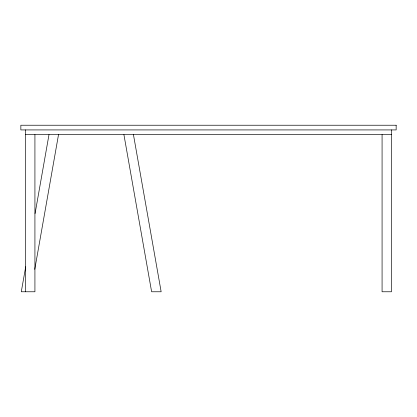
<?xml version="1.0" encoding="UTF-8"?>
<svg xmlns="http://www.w3.org/2000/svg" width="417" height="417" viewBox="0 0 417 417"><rect width="100%" height="100%" fill="white"/><g stroke="black" fill="none" stroke-linecap="round" stroke-linejoin="round"><path stroke-width="0.63" d="M25.698 266.755L21.288 291.77L34.924 291.77L34.924 134.613M35.085 213.514L48.998 134.613M34.773 269.319L58.526 134.613M25.541 134.613L391.459 134.613M133.44 134.613L161.15 291.77L151.621 291.77L123.912 134.613M391.459 129.922L391.459 291.77L382.076 291.77L382.076 134.613M25.541 129.922L25.541 291.77M396.15 125.23L20.85 125.23L20.85 129.922L396.15 129.922L396.15 125.23"/></g></svg>
